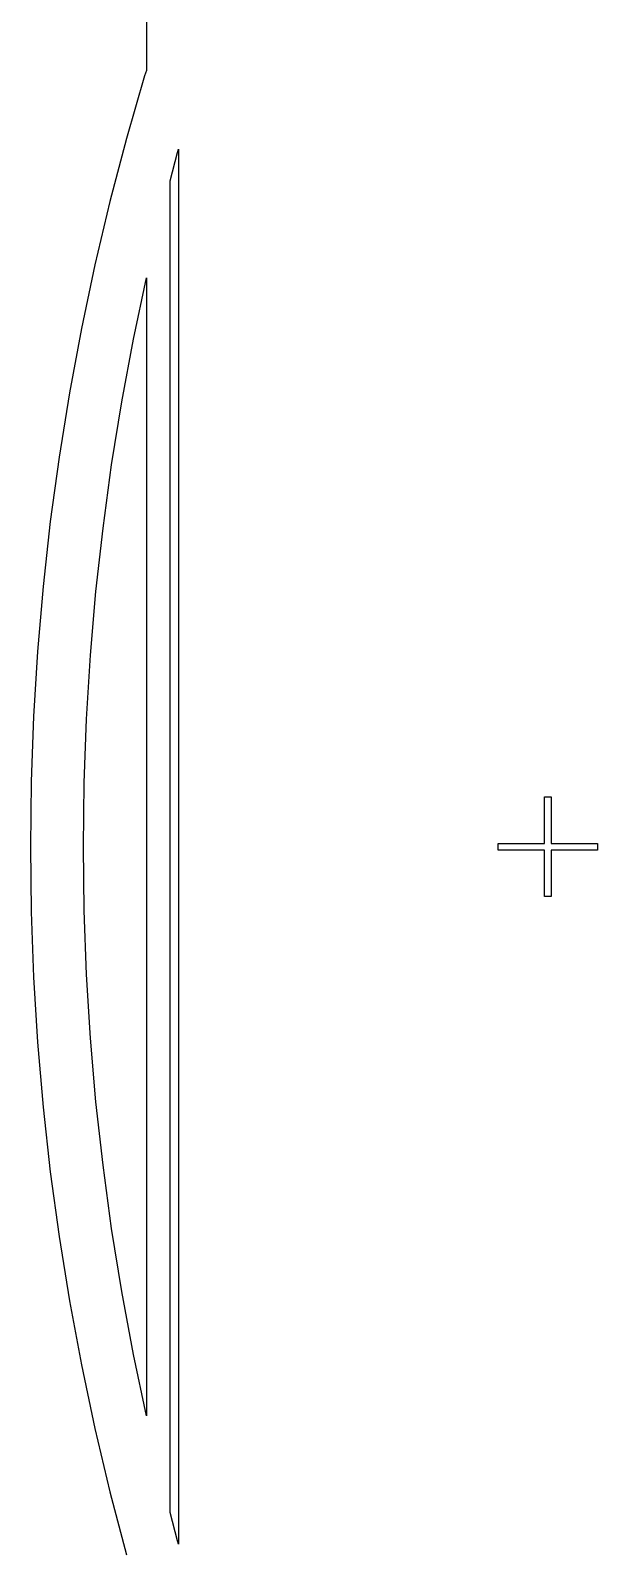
# Model space of a CAD drawing. Extents: x -18 to 83, y -18 to 83.
# Drawn here: x -17.75 to -7.06, y 19.02 to 47.62 of the extents above; entities that cross this region are included whole.
import ezdxf

# ---------------------------------------------------------------- set-up
doc = ezdxf.new("R2010")
doc.units = 0

msp = doc.modelspace()

# ---------------------------------------------------------------- linework, layer by layer
for p, q in [((-15.5641, 48.4975), (-15.5641, 46.8682)), ((-15.597, 46.7642), (-15.9388, 45.5856)), ((-15.5641, 46.8682), (-15.597, 46.7642)), ((-15.9388, 45.5856), (-16.2516, 44.399)), ((-15.115, 44.7879), (-14.975, 45.3189)), ((-14.975, 45.3189), (-14.9564, 45.3832)), ((-14.9564, 45.3832), (-14.9564, 19.1168)), ((-15.115, 19.7121), (-15.115, 44.7879)), ((-16.2516, 44.399), (-16.5351, 43.2051)), ((-16.5351, 43.2051), (-16.7893, 42.0045)), ((-15.8085, 41.8094), (-15.5641, 42.9638)), ((-15.5641, 42.9638), (-15.5641, 21.5362)), ((-16.7893, 42.0045), (-17.0139, 40.7981)), ((-16.0286, 40.6271), (-15.8085, 41.8094)), ((-17.0139, 40.7981), (-17.2088, 39.5865)), ((-16.2196, 39.4398), (-16.0286, 40.6271)), ((-17.2088, 39.5865), (-17.374, 38.3705)), ((-16.3815, 38.2481), (-16.2196, 39.4398)), ((-17.374, 38.3705), (-17.5092, 37.1508)), ((-16.514, 37.0528), (-16.3815, 38.2481)), ((-17.5092, 37.1508), (-17.6145, 35.9282)), ((-16.6172, 35.8547), (-16.514, 37.0528)), ((-17.6145, 35.9282), (-17.6898, 34.7034)), ((-16.691, 34.6543), (-16.6172, 35.8547)), ((-17.6898, 34.7034), (-17.7349, 33.4771)), ((-16.7352, 33.4525), (-16.691, 34.6543)), ((-17.7349, 33.4771), (-17.75, 32.25)), ((-16.75, 32.25), (-16.7352, 33.4525)), ((-8.0625, 32.3125), (-8.0625, 33.1875)), ((-8.0625, 33.1875), (-7.9375, 33.1875)), ((-7.9375, 33.1875), (-7.9375, 32.3125)), ((-17.75, 32.25), (-17.7349, 31.0229)), ((-16.7352, 31.0475), (-16.75, 32.25)), ((-8.9375, 32.1875), (-8.9375, 32.3125)), ((-8.9375, 32.3125), (-8.0625, 32.3125)), ((-8.0625, 32.1875), (-8.9375, 32.1875)), ((-8.0625, 31.3125), (-8.0625, 32.1875)), ((-7.9375, 32.3125), (-7.0625, 32.3125)), ((-7.0625, 32.1875), (-7.9375, 32.1875)), ((-7.9375, 32.1875), (-7.9375, 31.3125)), ((-7.0625, 32.3125), (-7.0625, 32.1875)), ((-7.9375, 31.3125), (-8.0625, 31.3125)), ((-17.7349, 31.0229), (-17.6898, 29.7966)), ((-16.691, 29.8457), (-16.7352, 31.0475)), ((-17.6898, 29.7966), (-17.6145, 28.5718)), ((-16.6172, 28.6453), (-16.691, 29.8457)), ((-16.514, 27.4472), (-16.6172, 28.6453)), ((-17.6145, 28.5718), (-17.5092, 27.3491)), ((-17.5092, 27.3491), (-17.374, 26.1295)), ((-16.3815, 26.2519), (-16.514, 27.4472)), ((-17.374, 26.1295), (-17.2088, 24.9135)), ((-16.2196, 25.0602), (-16.3815, 26.2519)), ((-17.2088, 24.9135), (-17.0139, 23.7019)), ((-16.0286, 23.8729), (-16.2196, 25.0602)), ((-15.8085, 22.6906), (-16.0286, 23.8729)), ((-17.0139, 23.7019), (-16.7893, 22.4955)), ((-15.5641, 21.5362), (-15.8085, 22.6906)), ((-16.7893, 22.4955), (-16.5351, 21.2949)), ((-16.5351, 21.2949), (-16.2516, 20.101)), ((-16.2516, 20.101), (-15.9388, 18.9144)), ((-14.975, 19.1811), (-15.115, 19.7121)), ((-14.9564, 19.1168), (-14.975, 19.1811))]:
    msp.add_line(p, q)

doc.saveas('drawing.dxf')
